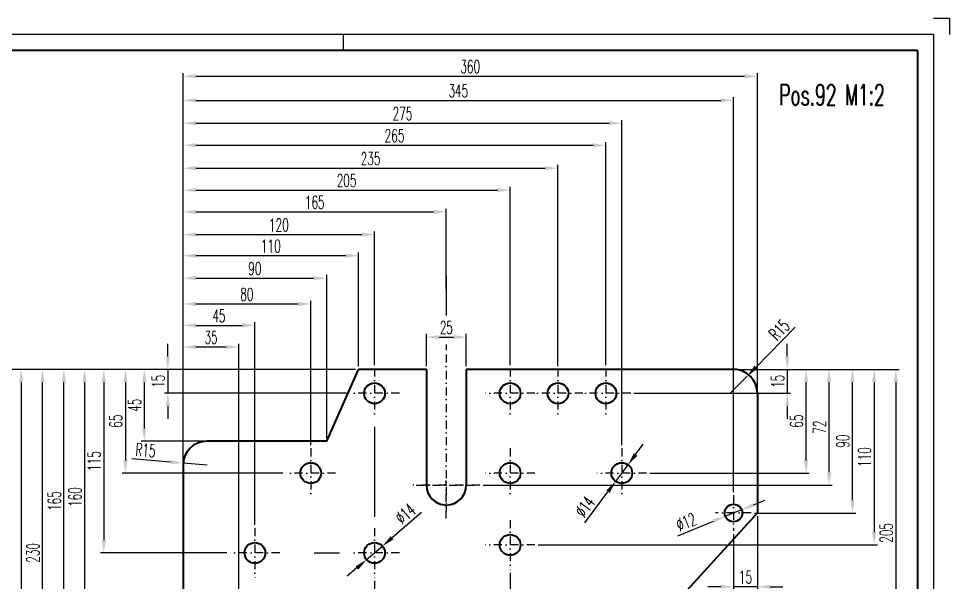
# Model space of a CAD drawing. Extents: x -620 to 569, y 5788 to 6629.
# Drawn here: x 276.9 to 568.6, y 6452.2 to 6628.8 of the extents above; entities that cross this region are included whole.
import ezdxf

# ---------------------------------------------------------------- set-up
doc = ezdxf.new("R2010")
doc.units = 0
doc.linetypes.add('STRICHPUNKT', pattern=[25.4, 12.7, -6.35, 0, -6.35])
doc.layers.get('Defpoints').update_dxf_attribs({"linetype": 'CONTINUOUS'})
for name, color, linetype, lineweight in [('ACHSE', 150, 'STRICHPUNKT', 25), ('BEM', 6, 'CONTINUOUS', 25), ('TEXT_7', 1, 'CONTINUOUS', 60), ('VOLL_03', 6, 'CONTINUOUS', 25), ('VOLL_05', 7, 'CONTINUOUS', 40)]:
    doc.layers.add(name, color=color, linetype=linetype, lineweight=lineweight)
doc.styles.add('ROMANS', font='romans.shx', dxfattribs={"width": 0.6, "height": 80})
doc.styles.get("Standard").update_dxf_attribs({"font": 'romans.shx', "width": 0.6})
doc.dimstyles.get("Standard").update_dxf_attribs({"dimtxt": 4, "dimasz": 4, "dimexe": 1, "dimexo": 1, "dimgap": 1, "dimtad": 1, "dimdsep": 46, "dimtxsty": 'Standard', "dimcen": 0, "dimclrd": 256, "dimclre": 256, "dimclrt": 256, "dimazin": 0, "dimtfac": 1, "dimtmove": 0, "dimatfit": 3, "dimfxl": 0, "dimtolj": 1, "dimtzin": 0, "dimarcsym": 0})

# ---------------------------------------------------------------- blocks, each defined once
blk = doc.blocks.new('*D278')
at = {"layer": 'BEM', "lineweight": -2}
for p, q in [((430.95, 6455.14), (430.95, 6292.05)), ((328.45, 6437.93), (328.45, 6292.05)), ((332.45, 6293.05), (426.95, 6293.05))]:
    blk.add_line(p, q, dxfattribs=at)
at = {"layer": 'BEM'}
for points in [[(332.45, 6293.72), (332.45, 6292.38), (328.45, 6293.05)], [(426.95, 6293.72), (426.95, 6292.38), (430.95, 6293.05)]]:
    blk.add_solid(points, dxfattribs=at)
at = {"layer": 'Defpoints', "color": 0}
for p in [(430.95, 6456.14), (328.45, 6438.93), (430.95, 6293.05)]:
    blk.add_point(p, dxfattribs=at)
at = {"layer": 'BEM', "insert": (379.7, 6296.05), "char_height": 4, "attachment_point": 5}
blk.add_mtext('\\A1;205', dxfattribs=at)
blk = doc.blocks.new('*D277')
at = {"layer": 'BEM', "lineweight": -2}
for p, q in [((388.45, 6452.64), (388.45, 6304.46)), ((328.45, 6437.93), (328.45, 6304.46)), ((332.45, 6305.46), (384.45, 6305.46))]:
    blk.add_line(p, q, dxfattribs=at)
at = {"layer": 'BEM'}
for points in [[(332.45, 6306.12), (332.45, 6304.79), (328.45, 6305.46)], [(384.45, 6306.12), (384.45, 6304.79), (388.45, 6305.46)]]:
    blk.add_solid(points, dxfattribs=at)
at = {"layer": 'Defpoints', "color": 0}
for p in [(388.45, 6453.64), (328.45, 6438.93), (388.45, 6305.46)]:
    blk.add_point(p, dxfattribs=at)
at = {"layer": 'BEM', "insert": (358.45, 6308.46), "char_height": 4, "attachment_point": 5}
blk.add_mtext('\\A1;120', dxfattribs=at)
blk = doc.blocks.new('*D247')
at = {"layer": 'BEM', "lineweight": -2}
for p, q in [((323.66, 6522.93), (323.66, 6526.93)), ((382.45, 6518.93), (322.66, 6518.93)), ((323.66, 6518.93), (323.66, 6511.43)), ((379.66, 6511.43), (322.66, 6511.43)), ((323.66, 6507.43), (323.66, 6503.43))]:
    blk.add_line(p, q, dxfattribs=at)
at = {"layer": 'BEM'}
for points in [[(322.99, 6522.93), (324.32, 6522.93), (323.66, 6518.93)], [(322.99, 6507.43), (324.32, 6507.43), (323.66, 6511.43)]]:
    blk.add_solid(points, dxfattribs=at)
at = {"layer": 'Defpoints', "color": 0}
for p in [(383.45, 6518.93), (323.66, 6511.43), (380.66, 6511.43)]:
    blk.add_point(p, dxfattribs=at)
at = {"layer": 'BEM', "insert": (320.66, 6515.18), "char_height": 4, "attachment_point": 5, "rotation": 90}
blk.add_mtext('\\A1;15', dxfattribs=at)
blk = doc.blocks.new('*D248')
at = {"layer": 'BEM', "lineweight": -2}
for p, q in [((382.45, 6518.93), (315.28, 6518.93)), ((316.28, 6514.93), (316.28, 6500.43)), ((334.95, 6496.43), (315.28, 6496.43))]:
    blk.add_line(p, q, dxfattribs=at)
at = {"layer": 'BEM'}
for points in [[(315.61, 6514.93), (316.94, 6514.93), (316.28, 6518.93)], [(315.61, 6500.43), (316.94, 6500.43), (316.28, 6496.43)]]:
    blk.add_solid(points, dxfattribs=at)
at = {"layer": 'Defpoints', "color": 0}
for p in [(383.45, 6518.93), (316.28, 6496.43), (335.95, 6496.43)]:
    blk.add_point(p, dxfattribs=at)
at = {"layer": 'BEM', "insert": (313.28, 6507.68), "char_height": 4, "attachment_point": 5, "rotation": 90}
blk.add_mtext('\\A1;45', dxfattribs=at)
blk = doc.blocks.new('*D249')
at = {"layer": 'BEM', "lineweight": -2}
for p, q in [((382.45, 6518.93), (309.37, 6518.93)), ((310.37, 6514.93), (310.37, 6490.43)), ((359.66, 6486.43), (309.37, 6486.43))]:
    blk.add_line(p, q, dxfattribs=at)
at = {"layer": 'BEM'}
for points in [[(309.7, 6514.93), (311.04, 6514.93), (310.37, 6518.93)], [(309.7, 6490.43), (311.04, 6490.43), (310.37, 6486.43)]]:
    blk.add_solid(points, dxfattribs=at)
at = {"layer": 'Defpoints', "color": 0}
for p in [(383.45, 6518.93), (310.37, 6486.43), (360.66, 6486.43)]:
    blk.add_point(p, dxfattribs=at)
at = {"layer": 'BEM', "insert": (307.37, 6502.68), "char_height": 4, "attachment_point": 5, "rotation": 90}
blk.add_mtext('\\A1;65', dxfattribs=at)
blk = doc.blocks.new('*D250')
at = {"layer": 'BEM', "lineweight": -2}
for p, q in [((382.45, 6518.93), (302.59, 6518.93)), ((303.59, 6514.93), (303.59, 6465.43)), ((342.16, 6461.43), (302.59, 6461.43))]:
    blk.add_line(p, q, dxfattribs=at)
at = {"layer": 'BEM'}
for points in [[(302.93, 6514.93), (304.26, 6514.93), (303.59, 6518.93)], [(302.93, 6465.43), (304.26, 6465.43), (303.59, 6461.43)]]:
    blk.add_solid(points, dxfattribs=at)
at = {"layer": 'Defpoints', "color": 0}
for p in [(383.45, 6518.93), (303.59, 6461.43), (343.16, 6461.43)]:
    blk.add_point(p, dxfattribs=at)
at = {"layer": 'BEM', "insert": (300.59, 6490.18), "char_height": 4, "attachment_point": 5, "rotation": 90}
blk.add_mtext('\\A1;115', dxfattribs=at)
blk = doc.blocks.new('*D251')
at = {"layer": 'BEM', "lineweight": -2}
for p, q in [((382.45, 6518.93), (296.55, 6518.93)), ((297.55, 6514.93), (297.55, 6442.93)), ((327.45, 6438.93), (296.55, 6438.93))]:
    blk.add_line(p, q, dxfattribs=at)
at = {"layer": 'BEM'}
for points in [[(296.88, 6514.93), (298.21, 6514.93), (297.55, 6518.93)], [(296.88, 6442.93), (298.21, 6442.93), (297.55, 6438.93)]]:
    blk.add_solid(points, dxfattribs=at)
at = {"layer": 'Defpoints', "color": 0}
for p in [(383.45, 6518.93), (297.55, 6438.93), (328.45, 6438.93)]:
    blk.add_point(p, dxfattribs=at)
at = {"layer": 'BEM', "insert": (294.55, 6478.93), "char_height": 4, "attachment_point": 5, "rotation": 90}
blk.add_mtext('\\A1;160', dxfattribs=at)
blk = doc.blocks.new('*D252')
at = {"layer": 'BEM', "lineweight": -2}
for p, q in [((382.45, 6518.93), (290.08, 6518.93)), ((291.08, 6440.43), (291.08, 6514.93)), ((334.97, 6436.43), (290.08, 6436.43))]:
    blk.add_line(p, q, dxfattribs=at)
at = {"layer": 'BEM'}
for points in [[(290.41, 6514.93), (291.74, 6514.93), (291.08, 6518.93)], [(290.41, 6440.43), (291.74, 6440.43), (291.08, 6436.43)]]:
    blk.add_solid(points, dxfattribs=at)
at = {"layer": 'Defpoints', "color": 0}
for p in [(291.08, 6518.93), (383.45, 6518.93), (335.97, 6436.43)]:
    blk.add_point(p, dxfattribs=at)
at = {"layer": 'BEM', "insert": (288.08, 6477.68), "char_height": 4, "attachment_point": 5, "rotation": 90}
blk.add_mtext('\\A1;165', dxfattribs=at)
blk = doc.blocks.new('*D253')
at = {"layer": 'BEM', "lineweight": -2}
for p, q in [((382.45, 6518.93), (283.4, 6518.93)), ((284.4, 6407.93), (284.4, 6514.93)), ((372.47, 6403.93), (283.4, 6403.93))]:
    blk.add_line(p, q, dxfattribs=at)
at = {"layer": 'BEM'}
for points in [[(283.73, 6514.93), (285.07, 6514.93), (284.4, 6518.93)], [(283.73, 6407.93), (285.07, 6407.93), (284.4, 6403.93)]]:
    blk.add_solid(points, dxfattribs=at)
at = {"layer": 'Defpoints', "color": 0}
for p in [(284.4, 6518.93), (383.45, 6518.93), (373.47, 6403.93)]:
    blk.add_point(p, dxfattribs=at)
at = {"layer": 'BEM', "insert": (281.4, 6461.43), "char_height": 4, "attachment_point": 5, "rotation": 90}
blk.add_mtext('\\A1;230', dxfattribs=at)
blk = doc.blocks.new('*D254')
at = {"layer": 'BEM', "lineweight": -2}
for p, q in [((382.45, 6518.93), (276.68, 6518.93)), ((277.68, 6514.93), (277.68, 6350.43)), ((362.45, 6346.43), (276.68, 6346.43))]:
    blk.add_line(p, q, dxfattribs=at)
at = {"layer": 'BEM'}
for points in [[(277.01, 6514.93), (278.35, 6514.93), (277.68, 6518.93)], [(277.01, 6350.43), (278.35, 6350.43), (277.68, 6346.43)]]:
    blk.add_solid(points, dxfattribs=at)
at = {"layer": 'Defpoints', "color": 0}
for p in [(383.45, 6518.93), (277.68, 6346.43), (363.45, 6346.43)]:
    blk.add_point(p, dxfattribs=at)
at = {"layer": 'BEM', "insert": (274.68, 6432.68), "char_height": 4, "attachment_point": 5, "rotation": 90}
blk.add_mtext('\\A1;345', dxfattribs=at)
blk = doc.blocks.new('*D255')
at = {"layer": 'BEM', "lineweight": -2}
for p, q in [((517.81, 6522.93), (517.81, 6526.93)), ((502.95, 6518.93), (518.81, 6518.93)), ((517.81, 6518.93), (517.81, 6511.43)), ((469.74, 6511.43), (518.81, 6511.43)), ((517.81, 6507.43), (517.81, 6503.43))]:
    blk.add_line(p, q, dxfattribs=at)
at = {"layer": 'BEM'}
for points in [[(517.15, 6522.93), (518.48, 6522.93), (517.81, 6518.93)], [(517.15, 6507.43), (518.48, 6507.43), (517.81, 6511.43)]]:
    blk.add_solid(points, dxfattribs=at)
at = {"layer": 'Defpoints', "color": 0}
for p in [(501.95, 6518.93), (468.74, 6511.43), (517.81, 6511.43)]:
    blk.add_point(p, dxfattribs=at)
at = {"layer": 'BEM', "insert": (514.81, 6515.18), "char_height": 4, "attachment_point": 5, "rotation": 90}
blk.add_mtext('\\A1;15', dxfattribs=at)
blk = doc.blocks.new('*D256')
at = {"layer": 'BEM', "lineweight": -2}
for p, q in [((500.95, 6518.93), (524.71, 6518.93)), ((523.71, 6490.43), (523.71, 6514.93)), ((474.74, 6486.43), (524.71, 6486.43))]:
    blk.add_line(p, q, dxfattribs=at)
at = {"layer": 'BEM'}
for points in [[(523.04, 6514.93), (524.37, 6514.93), (523.71, 6518.93)], [(523.04, 6490.43), (524.37, 6490.43), (523.71, 6486.43)]]:
    blk.add_solid(points, dxfattribs=at)
at = {"layer": 'Defpoints', "color": 0}
for p in [(499.95, 6518.93), (523.71, 6518.93), (473.74, 6486.43)]:
    blk.add_point(p, dxfattribs=at)
at = {"layer": 'BEM', "insert": (520.71, 6502.68), "char_height": 4, "attachment_point": 5, "rotation": 90}
blk.add_mtext('\\A1;65', dxfattribs=at)
blk = doc.blocks.new('*D257')
at = {"layer": 'BEM', "lineweight": -2}
for p, q in [((500.95, 6518.93), (539.26, 6518.93)), ((538.26, 6477.93), (538.26, 6514.93)), ((507.53, 6473.93), (539.26, 6473.93))]:
    blk.add_line(p, q, dxfattribs=at)
at = {"layer": 'BEM'}
for points in [[(537.59, 6514.93), (538.92, 6514.93), (538.26, 6518.93)], [(537.59, 6477.93), (538.92, 6477.93), (538.26, 6473.93)]]:
    blk.add_solid(points, dxfattribs=at)
at = {"layer": 'Defpoints', "color": 0}
for p in [(499.95, 6518.93), (538.26, 6518.93), (506.53, 6473.93)]:
    blk.add_point(p, dxfattribs=at)
at = {"layer": 'BEM', "insert": (535.26, 6496.43), "char_height": 4, "attachment_point": 5, "rotation": 90}
blk.add_mtext('\\A1;90', dxfattribs=at)
blk = doc.blocks.new('*D258')
at = {"layer": 'BEM', "lineweight": -2}
for p, q in [((500.95, 6518.93), (531.91, 6518.93)), ((530.91, 6486.68), (530.91, 6514.93)), ((422.46, 6482.68), (531.91, 6482.68))]:
    blk.add_line(p, q, dxfattribs=at)
at = {"layer": 'BEM'}
for points in [[(530.25, 6514.93), (531.58, 6514.93), (530.91, 6518.93)], [(530.25, 6486.68), (531.58, 6486.68), (530.91, 6482.68)]]:
    blk.add_solid(points, dxfattribs=at)
at = {"layer": 'Defpoints', "color": 0}
for p in [(499.95, 6518.93), (530.91, 6518.93), (421.46, 6482.68)]:
    blk.add_point(p, dxfattribs=at)
at = {"layer": 'BEM', "insert": (527.91, 6500.81), "char_height": 4, "attachment_point": 5, "rotation": 90}
blk.add_mtext('\\A1;72', dxfattribs=at)
blk = doc.blocks.new('*D259')
at = {"layer": 'BEM', "lineweight": -2}
for p, q in [((500.95, 6518.93), (546.05, 6518.93)), ((545.05, 6514.93), (545.05, 6467.93)), ((439.74, 6463.93), (546.05, 6463.93))]:
    blk.add_line(p, q, dxfattribs=at)
at = {"layer": 'BEM'}
for points in [[(544.38, 6514.93), (545.72, 6514.93), (545.05, 6518.93)], [(544.38, 6467.93), (545.72, 6467.93), (545.05, 6463.93)]]:
    blk.add_solid(points, dxfattribs=at)
at = {"layer": 'Defpoints', "color": 0}
for p in [(499.95, 6518.93), (438.74, 6463.93), (545.05, 6463.93)]:
    blk.add_point(p, dxfattribs=at)
at = {"layer": 'BEM', "insert": (542.05, 6491.43), "char_height": 4, "attachment_point": 5, "rotation": 90}
blk.add_mtext('\\A1;110', dxfattribs=at)
blk = doc.blocks.new('*D260')
at = {"layer": 'BEM', "lineweight": -2}
for p, q in [((500.95, 6518.93), (552.84, 6518.93)), ((551.84, 6514.93), (551.84, 6420.43)), ((456.95, 6416.43), (552.84, 6416.43))]:
    blk.add_line(p, q, dxfattribs=at)
at = {"layer": 'BEM'}
for points in [[(551.17, 6514.93), (552.51, 6514.93), (551.84, 6518.93)], [(551.17, 6420.43), (552.51, 6420.43), (551.84, 6416.43)]]:
    blk.add_solid(points, dxfattribs=at)
at = {"layer": 'Defpoints', "color": 0}
for p in [(499.95, 6518.93), (455.95, 6416.43), (551.84, 6416.43)]:
    blk.add_point(p, dxfattribs=at)
at = {"layer": 'BEM', "insert": (548.84, 6467.68), "char_height": 4, "attachment_point": 5, "rotation": 90}
blk.add_mtext('\\A1;205', dxfattribs=at)
blk = doc.blocks.new('*D261')
at = {"layer": 'BEM', "lineweight": -2}
for p, q in [((328.45, 6489.93), (328.45, 6526.95)), ((345.95, 6447.41), (345.95, 6526.95)), ((332.45, 6525.95), (341.95, 6525.95))]:
    blk.add_line(p, q, dxfattribs=at)
at = {"layer": 'BEM'}
for points in [[(332.45, 6526.62), (332.45, 6525.29), (328.45, 6525.95)], [(341.95, 6526.62), (341.95, 6525.29), (345.95, 6525.95)]]:
    blk.add_solid(points, dxfattribs=at)
at = {"layer": 'Defpoints', "color": 0}
for p in [(345.95, 6525.95), (328.45, 6488.93), (345.95, 6446.41)]:
    blk.add_point(p, dxfattribs=at)
at = {"layer": 'BEM', "insert": (337.2, 6528.95), "char_height": 4, "attachment_point": 5}
blk.add_mtext('\\A1;35', dxfattribs=at)
blk = doc.blocks.new('*D262')
at = {"layer": 'BEM', "lineweight": -2}
for p, q in [((328.45, 6489.93), (328.45, 6533.7)), ((332.45, 6532.7), (346.95, 6532.7)), ((350.95, 6470.22), (350.95, 6533.7))]:
    blk.add_line(p, q, dxfattribs=at)
at = {"layer": 'BEM'}
for points in [[(332.45, 6533.37), (332.45, 6532.04), (328.45, 6532.7)], [(346.95, 6533.37), (346.95, 6532.04), (350.95, 6532.7)]]:
    blk.add_solid(points, dxfattribs=at)
at = {"layer": 'Defpoints', "color": 0}
for p in [(350.95, 6532.7), (328.45, 6488.93), (350.95, 6469.22)]:
    blk.add_point(p, dxfattribs=at)
at = {"layer": 'BEM', "insert": (339.7, 6535.7), "char_height": 4, "attachment_point": 5}
blk.add_mtext('\\A1;45', dxfattribs=at)
blk = doc.blocks.new('*D263')
at = {"layer": 'BEM', "lineweight": -2}
for p, q in [((328.45, 6489.93), (328.45, 6540.42)), ((332.45, 6539.42), (364.45, 6539.42)), ((368.45, 6495.22), (368.45, 6540.42))]:
    blk.add_line(p, q, dxfattribs=at)
at = {"layer": 'BEM'}
for points in [[(332.45, 6540.08), (332.45, 6538.75), (328.45, 6539.42)], [(364.45, 6540.08), (364.45, 6538.75), (368.45, 6539.42)]]:
    blk.add_solid(points, dxfattribs=at)
at = {"layer": 'Defpoints', "color": 0}
for p in [(368.45, 6539.42), (368.45, 6494.22), (328.45, 6488.93)]:
    blk.add_point(p, dxfattribs=at)
at = {"layer": 'BEM', "insert": (348.45, 6542.42), "char_height": 4, "attachment_point": 5}
blk.add_mtext('\\A1;80', dxfattribs=at)
blk = doc.blocks.new('*D264')
at = {"layer": 'BEM', "lineweight": -2}
for p, q in [((328.45, 6489.93), (328.45, 6548.53)), ((332.45, 6547.53), (369.45, 6547.53)), ((373.45, 6497.43), (373.45, 6548.53))]:
    blk.add_line(p, q, dxfattribs=at)
at = {"layer": 'BEM'}
for points in [[(332.45, 6548.19), (332.45, 6546.86), (328.45, 6547.53)], [(369.45, 6548.19), (369.45, 6546.86), (373.45, 6547.53)]]:
    blk.add_solid(points, dxfattribs=at)
at = {"layer": 'Defpoints', "color": 0}
for p in [(373.45, 6547.53), (373.45, 6496.43), (328.45, 6488.93)]:
    blk.add_point(p, dxfattribs=at)
at = {"layer": 'BEM', "insert": (350.95, 6550.53), "char_height": 4, "attachment_point": 5}
blk.add_mtext('\\A1;90', dxfattribs=at)
blk = doc.blocks.new('*D265')
at = {"layer": 'BEM', "lineweight": -2}
for p, q in [((328.45, 6490.93), (328.45, 6555.56)), ((383.45, 6519.93), (383.45, 6555.56)), ((332.45, 6554.56), (379.45, 6554.56))]:
    blk.add_line(p, q, dxfattribs=at)
at = {"layer": 'BEM'}
for points in [[(332.45, 6555.23), (332.45, 6553.89), (328.45, 6554.56)], [(379.45, 6555.23), (379.45, 6553.89), (383.45, 6554.56)]]:
    blk.add_solid(points, dxfattribs=at)
at = {"layer": 'Defpoints', "color": 0}
for p in [(383.45, 6554.56), (383.45, 6518.93), (328.45, 6489.93)]:
    blk.add_point(p, dxfattribs=at)
at = {"layer": 'BEM', "insert": (355.95, 6557.56), "char_height": 4, "attachment_point": 5}
blk.add_mtext('\\A1;110', dxfattribs=at)
blk = doc.blocks.new('*D266')
at = {"layer": 'BEM', "lineweight": -2}
for p, q in [((328.45, 6489.93), (328.45, 6562.16)), ((332.45, 6561.16), (384.45, 6561.16)), ((388.45, 6520.22), (388.45, 6562.16))]:
    blk.add_line(p, q, dxfattribs=at)
at = {"layer": 'BEM'}
for points in [[(332.45, 6561.83), (332.45, 6560.5), (328.45, 6561.16)], [(384.45, 6561.83), (384.45, 6560.5), (388.45, 6561.16)]]:
    blk.add_solid(points, dxfattribs=at)
at = {"layer": 'Defpoints', "color": 0}
for p in [(388.45, 6561.16), (388.45, 6519.22), (328.45, 6488.93)]:
    blk.add_point(p, dxfattribs=at)
at = {"layer": 'BEM', "insert": (358.45, 6564.16), "char_height": 4, "attachment_point": 5}
blk.add_mtext('\\A1;120', dxfattribs=at)
blk = doc.blocks.new('*D267')
at = {"layer": 'BEM', "lineweight": -2}
for p, q in [((328.45, 6489.93), (328.45, 6569.27)), ((332.45, 6568.27), (406.95, 6568.27)), ((410.95, 6544), (410.95, 6569.27))]:
    blk.add_line(p, q, dxfattribs=at)
at = {"layer": 'BEM'}
for points in [[(332.45, 6568.94), (332.45, 6567.6), (328.45, 6568.27)], [(406.95, 6568.94), (406.95, 6567.6), (410.95, 6568.27)]]:
    blk.add_solid(points, dxfattribs=at)
at = {"layer": 'Defpoints', "color": 0}
for p in [(410.95, 6568.27), (410.95, 6543), (328.45, 6488.93)]:
    blk.add_point(p, dxfattribs=at)
at = {"layer": 'BEM', "insert": (369.7, 6571.27), "char_height": 4, "attachment_point": 5}
blk.add_mtext('\\A1;165', dxfattribs=at)
blk = doc.blocks.new('*D268')
at = {"layer": 'BEM', "lineweight": -2}
for p, q in [((328.45, 6489.93), (328.45, 6576.08)), ((430.95, 6520.22), (430.95, 6576.08)), ((332.45, 6575.08), (426.95, 6575.08))]:
    blk.add_line(p, q, dxfattribs=at)
at = {"layer": 'BEM'}
for points in [[(332.45, 6575.74), (332.45, 6574.41), (328.45, 6575.08)], [(426.95, 6575.74), (426.95, 6574.41), (430.95, 6575.08)]]:
    blk.add_solid(points, dxfattribs=at)
at = {"layer": 'Defpoints', "color": 0}
for p in [(430.95, 6575.08), (430.95, 6519.22), (328.45, 6488.93)]:
    blk.add_point(p, dxfattribs=at)
at = {"layer": 'BEM', "insert": (379.7, 6578.08), "char_height": 4, "attachment_point": 5}
blk.add_mtext('\\A1;205', dxfattribs=at)
blk = doc.blocks.new('*D269')
at = {"layer": 'BEM', "lineweight": -2}
for p, q in [((328.45, 6489.93), (328.45, 6582.97)), ((332.45, 6581.97), (441.95, 6581.97)), ((445.95, 6519.93), (445.95, 6582.97))]:
    blk.add_line(p, q, dxfattribs=at)
at = {"layer": 'BEM'}
for points in [[(332.45, 6582.63), (332.45, 6581.3), (328.45, 6581.97)], [(441.95, 6582.63), (441.95, 6581.3), (445.95, 6581.97)]]:
    blk.add_solid(points, dxfattribs=at)
at = {"layer": 'Defpoints', "color": 0}
for p in [(445.95, 6581.97), (445.95, 6518.93), (328.45, 6488.93)]:
    blk.add_point(p, dxfattribs=at)
at = {"layer": 'BEM', "insert": (387.2, 6584.97), "char_height": 4, "attachment_point": 5}
blk.add_mtext('\\A1;235', dxfattribs=at)
blk = doc.blocks.new('*D270')
at = {"layer": 'BEM', "lineweight": -2}
for p, q in [((328.45, 6489.93), (328.45, 6590.14)), ((332.45, 6589.14), (456.95, 6589.14)), ((460.95, 6520.22), (460.95, 6590.14))]:
    blk.add_line(p, q, dxfattribs=at)
at = {"layer": 'BEM'}
for points in [[(332.45, 6589.8), (332.45, 6588.47), (328.45, 6589.14)], [(456.95, 6589.8), (456.95, 6588.47), (460.95, 6589.14)]]:
    blk.add_solid(points, dxfattribs=at)
at = {"layer": 'Defpoints', "color": 0}
for p in [(460.95, 6589.14), (460.95, 6519.22), (328.45, 6488.93)]:
    blk.add_point(p, dxfattribs=at)
at = {"layer": 'BEM', "insert": (394.7, 6592.14), "char_height": 4, "attachment_point": 5}
blk.add_mtext('\\A1;265', dxfattribs=at)
blk = doc.blocks.new('*D271')
at = {"layer": 'BEM', "lineweight": -2}
for p, q in [((328.45, 6489.93), (328.45, 6597.06)), ((332.45, 6596.06), (461.95, 6596.06)), ((465.95, 6495.22), (465.95, 6597.06))]:
    blk.add_line(p, q, dxfattribs=at)
at = {"layer": 'BEM'}
for points in [[(332.45, 6596.73), (332.45, 6595.39), (328.45, 6596.06)], [(461.95, 6596.73), (461.95, 6595.39), (465.95, 6596.06)]]:
    blk.add_solid(points, dxfattribs=at)
at = {"layer": 'Defpoints', "color": 0}
for p in [(465.95, 6596.06), (465.95, 6494.22), (328.45, 6488.93)]:
    blk.add_point(p, dxfattribs=at)
at = {"layer": 'BEM', "insert": (397.2, 6599.06), "char_height": 4, "attachment_point": 5}
blk.add_mtext('\\A1;275', dxfattribs=at)
blk = doc.blocks.new('*D272')
at = {"layer": 'BEM', "lineweight": -2}
for p, q in [((328.45, 6489.93), (328.45, 6604.22)), ((332.45, 6603.22), (496.95, 6603.22)), ((500.95, 6480.51), (500.95, 6604.22))]:
    blk.add_line(p, q, dxfattribs=at)
at = {"layer": 'BEM'}
for points in [[(332.45, 6603.89), (332.45, 6602.56), (328.45, 6603.22)], [(496.95, 6603.89), (496.95, 6602.56), (500.95, 6603.22)]]:
    blk.add_solid(points, dxfattribs=at)
at = {"layer": 'Defpoints', "color": 0}
for p in [(500.95, 6603.22), (328.45, 6488.93), (500.95, 6479.51)]:
    blk.add_point(p, dxfattribs=at)
at = {"layer": 'BEM', "insert": (414.7, 6606.22), "char_height": 4, "attachment_point": 5}
blk.add_mtext('\\A1;345', dxfattribs=at)
blk = doc.blocks.new('*D273')
at = {"layer": 'BEM', "lineweight": -2}
for p, q in [((328.45, 6489.93), (328.45, 6611.78)), ((332.45, 6610.78), (504.45, 6610.78)), ((508.45, 6512.43), (508.45, 6611.78))]:
    blk.add_line(p, q, dxfattribs=at)
at = {"layer": 'BEM'}
for points in [[(332.45, 6611.44), (332.45, 6610.11), (328.45, 6610.78)], [(504.45, 6611.44), (504.45, 6610.11), (508.45, 6610.78)]]:
    blk.add_solid(points, dxfattribs=at)
at = {"layer": 'Defpoints', "color": 0}
for p in [(508.45, 6610.78), (508.45, 6511.43), (328.45, 6488.93)]:
    blk.add_point(p, dxfattribs=at)
at = {"layer": 'BEM', "insert": (418.45, 6613.78), "char_height": 4, "attachment_point": 5}
blk.add_mtext('\\A1;360', dxfattribs=at)
blk = doc.blocks.new('*D274')
at = {"layer": 'BEM', "lineweight": -2}
for p, q in [((508.45, 6472.93), (508.45, 6449.83)), ((500.95, 6467.35), (500.95, 6449.83)), ((496.95, 6450.83), (492.95, 6450.83)), ((508.45, 6450.83), (500.95, 6450.83)), ((512.45, 6450.83), (516.45, 6450.83))]:
    blk.add_line(p, q, dxfattribs=at)
at = {"layer": 'BEM'}
for points in [[(496.95, 6451.5), (496.95, 6450.17), (500.95, 6450.83)], [(512.45, 6451.5), (512.45, 6450.17), (508.45, 6450.83)]]:
    blk.add_solid(points, dxfattribs=at)
at = {"layer": 'Defpoints', "color": 0}
for p in [(508.45, 6473.93), (500.95, 6468.35), (500.95, 6450.83)]:
    blk.add_point(p, dxfattribs=at)
at = {"layer": 'BEM', "insert": (504.7, 6453.83), "char_height": 4, "attachment_point": 5}
blk.add_mtext('\\A1;15', dxfattribs=at)
blk = doc.blocks.new('*D280')
at = {"layer": 'BEM', "lineweight": -2}
for p, q in [((404.7, 6519.93), (404.7, 6530.04)), ((408.7, 6529.04), (413.2, 6529.04)), ((417.2, 6519.93), (417.2, 6530.04))]:
    blk.add_line(p, q, dxfattribs=at)
at = {"layer": 'BEM'}
for points in [[(408.7, 6529.7), (408.7, 6528.37), (404.7, 6529.04)], [(413.2, 6529.7), (413.2, 6528.37), (417.2, 6529.04)]]:
    blk.add_solid(points, dxfattribs=at)
at = {"layer": 'Defpoints', "color": 0}
for p in [(417.2, 6529.04), (404.7, 6518.93), (417.2, 6518.93)]:
    blk.add_point(p, dxfattribs=at)
at = {"layer": 'BEM', "insert": (410.95, 6532.04), "char_height": 4, "attachment_point": 5}
blk.add_mtext('\\A1;25', dxfattribs=at)
blk = doc.blocks.new('*D281')
at = {"layer": 'BEM', "lineweight": -2}
for p, q in [((520.3, 6532.11), (508.01, 6519.63)), ((499.95, 6511.43), (505.21, 6516.78))]:
    blk.add_line(p, q, dxfattribs=at)
at = {"layer": 'BEM'}
blk.add_solid([(507.54, 6520.1), (508.49, 6519.16), (505.21, 6516.78)], dxfattribs=at)
at = {"layer": 'Defpoints', "color": 0}
for p in [(505.21, 6516.78), (499.95, 6511.43)]:
    blk.add_point(p, dxfattribs=at)
at = {"layer": 'BEM', "insert": (515.3, 6531.31), "char_height": 4, "attachment_point": 5, "rotation": 45.4575}
blk.add_mtext('\\A1;R15', dxfattribs=at)
blk = doc.blocks.new('*D282')
at = {"layer": 'BEM', "lineweight": -2}
for p, q in [((312.36, 6490.97), (324.49, 6489.92)), ((335.95, 6488.93), (328.47, 6489.58))]:
    blk.add_line(p, q, dxfattribs=at)
at = {"layer": 'BEM'}
blk.add_solid([(324.55, 6490.59), (324.43, 6489.26), (328.47, 6489.58)], dxfattribs=at)
at = {"layer": 'Defpoints', "color": 0}
for p in [(328.47, 6489.58), (335.95, 6488.93)]:
    blk.add_point(p, dxfattribs=at)
at = {"layer": 'BEM', "insert": (316.69, 6493.61), "char_height": 4, "attachment_point": 5, "rotation": 355.0632}
blk.add_mtext('\\A1;R15', dxfattribs=at)
blk = doc.blocks.new('*D283')
at = {"layer": 'BEM', "lineweight": -2}
for p, q in [((403.18, 6474.08), (393.95, 6466.16)), ((385.98, 6459.32), (390.91, 6463.55)), ((382.95, 6456.71), (379.91, 6454.11))]:
    blk.add_line(p, q, dxfattribs=at)
at = {"layer": 'BEM'}
for points in [[(393.51, 6466.66), (394.38, 6465.65), (390.91, 6463.55)], [(382.51, 6457.22), (383.38, 6456.21), (385.98, 6459.32)]]:
    blk.add_solid(points, dxfattribs=at)
at = {"layer": 'Defpoints', "color": 0}
for p in [(390.91, 6463.55), (385.98, 6459.32)]:
    blk.add_point(p, dxfattribs=at)
at = {"layer": 'BEM', "insert": (398.13, 6473.7), "char_height": 4, "attachment_point": 5, "rotation": 40.6388}
blk.add_mtext('\\A1;%%c14', dxfattribs=at)
blk = doc.blocks.new('*D284')
at = {"layer": 'BEM', "lineweight": -2}
for p, q in [((470.27, 6492.25), (472.66, 6495.46)), ((467.89, 6489.04), (464.01, 6483.82)), ((454.36, 6470.84), (461.62, 6480.61))]:
    blk.add_line(p, q, dxfattribs=at)
at = {"layer": 'BEM'}
for points in [[(469.74, 6492.65), (470.81, 6491.85), (467.89, 6489.04)], [(461.09, 6481.01), (462.16, 6480.22), (464.01, 6483.82)]]:
    blk.add_solid(points, dxfattribs=at)
at = {"layer": 'Defpoints', "color": 0}
for p in [(467.89, 6489.04), (464.01, 6483.82)]:
    blk.add_point(p, dxfattribs=at)
at = {"layer": 'BEM', "insert": (454.39, 6475.91), "char_height": 4, "attachment_point": 5, "rotation": 53.3829}
blk.add_mtext('\\A1;%%c14', dxfattribs=at)
blk = doc.blocks.new('*D285')
at = {"layer": 'BEM', "lineweight": -2}
for p, q in [((507.2, 6476.48), (510.9, 6477.99)), ((503.49, 6474.97), (498.4, 6472.9)), ((483.53, 6466.83), (494.7, 6471.39))]:
    blk.add_line(p, q, dxfattribs=at)
at = {"layer": 'BEM'}
for points in [[(506.95, 6477.1), (507.45, 6475.86), (503.49, 6474.97)], [(494.44, 6472), (494.95, 6470.77), (498.4, 6472.9)]]:
    blk.add_solid(points, dxfattribs=at)
at = {"layer": 'Defpoints', "color": 0}
for p in [(503.49, 6474.97), (498.4, 6472.9)]:
    blk.add_point(p, dxfattribs=at)
at = {"layer": 'BEM', "insert": (486.13, 6471.13), "char_height": 4, "attachment_point": 5, "rotation": 22.1762}
blk.add_mtext('\\A1;%%c12', dxfattribs=at)
blk = doc.blocks.new('*D305')
at = {"layer": 'BEM', "lineweight": -2}
for p, q in [((382.45, 6518.93), (269.48, 6518.93)), ((270.48, 6514.93), (270.48, 6327.93)), ((396.2, 6323.93), (269.48, 6323.93))]:
    blk.add_line(p, q, dxfattribs=at)
at = {"layer": 'BEM'}
for points in [[(269.81, 6514.93), (271.15, 6514.93), (270.48, 6518.93)], [(269.81, 6327.93), (271.15, 6327.93), (270.48, 6323.93)]]:
    blk.add_solid(points, dxfattribs=at)
at = {"layer": 'Defpoints', "color": 0}
for p in [(383.45, 6518.93), (270.48, 6323.93), (397.2, 6323.93)]:
    blk.add_point(p, dxfattribs=at)
at = {"layer": 'BEM', "insert": (267.48, 6421.43), "char_height": 4, "attachment_point": 5, "rotation": 90}
blk.add_mtext('\\A1;390', dxfattribs=at)

msp = doc.modelspace()

# ---------------------------------------------------------------- linework, layer by layer
at = {"layer": 'ACHSE', "ltscale": 0.2}
for p, q in [((410.9469, 6523.6115), (410.9469, 6473.2033)), ((388.4469, 6519.2237), (388.4469, 6503.6429)), ((430.9469, 6519.2237), (430.9469, 6503.6429)), ((445.9469, 6519.2237), (445.9469, 6503.6429)), ((460.9469, 6519.2237), (460.9469, 6503.6429)), ((396.2373, 6511.4333), (380.6565, 6511.4333)), ((438.7373, 6511.4333), (423.1565, 6511.4333)), ((453.7373, 6511.4333), (438.1565, 6511.4333)), ((468.7373, 6511.4333), (453.1565, 6511.4333)), ((368.4469, 6494.2237), (368.4469, 6478.6429)), ((430.9469, 6494.2237), (430.9469, 6478.6429)), ((465.9469, 6494.2237), (465.9469, 6478.6429)), ((376.2373, 6486.4333), (360.6565, 6486.4333)), ((438.7373, 6486.4333), (423.1565, 6486.4333)), ((473.7373, 6486.4333), (458.1565, 6486.4333)), ((421.4632, 6482.6833), (400.4306, 6482.6833)), ((401.4669, 6482.6833), (420.4269, 6482.6833)), ((410.9469, 6472.167), (410.9469, 6484.149)), ((500.9469, 6479.5139), (500.9469, 6468.3527)), ((506.5275, 6473.9333), (495.3663, 6473.9333)), ((430.9469, 6471.7237), (430.9469, 6456.1429)), ((350.9469, 6469.2237), (350.9469, 6453.6429)), ((388.4469, 6469.2237), (388.4469, 6453.6429)), ((438.7373, 6463.9333), (423.1565, 6463.9333)), ((358.7373, 6461.4333), (343.1565, 6461.4333)), ((396.2373, 6461.4333), (380.6565, 6461.4333))]:
    msp.add_line(p, q, dxfattribs=at)
at = {"layer": 'BEM'}
for p, q in [((410.9469, 6548.0376), (410.9469, 6535.8628)), ((410.9469, 6526.726), (410.9469, 6524.9258)), ((388.4469, 6500.8785), (388.4469, 6472.6987)), ((369.5082, 6461.4333), (377.5176, 6461.4333))]:
    msp.add_line(p, q, dxfattribs=at)
at = {"layer": 'VOLL_03', "ltscale": 0.8}
for p, q in [((568.6217, 6628.8285), (563.6217, 6628.8285)), ((568.6217, 6628.8285), (568.6217, 6623.8285)), ((563.6217, 6623.8285), (-615.3783, 6623.8285)), ((563.6217, 6623.8285), (563.6217, 5792.8285))]:
    msp.add_line(p, q, dxfattribs=at)
at = {"layer": 'VOLL_03'}
msp.add_line((378.6217, 6623.8285), (378.6217, 6618.8285), dxfattribs=at)
at = {"layer": 'VOLL_05', "ltscale": 0.8}
for q in [(-610.3783, 6618.8285), (558.6217, 5797.8285)]:
    msp.add_line((558.6217, 6618.8285), q, dxfattribs=at)
at = {"layer": 'VOLL_05'}
for p, q in [((373.4469, 6496.4333), (383.4469, 6518.9333)), ((404.6969, 6518.9333), (383.4469, 6518.9333)), ((404.6969, 6518.9333), (404.6969, 6482.6833)), ((501.9469, 6518.9333), (417.1969, 6518.9333)), ((417.1969, 6518.9333), (417.1969, 6482.6833)), ((508.4469, 6511.4333), (508.4469, 6473.9333)), ((373.4469, 6496.4333), (335.9469, 6496.4333)), ((328.4469, 6488.9333), (328.4469, 6438.9333)), ((508.4469, 6473.9333), (455.9469, 6416.4333))]:
    msp.add_line(p, q, dxfattribs=at)
for centre, radius in [((388.4469, 6511.4333), 3.25), ((430.9469, 6511.4333), 3.25), ((445.9469, 6511.4333), 3.25), ((460.9469, 6511.4333), 3.25), ((368.4469, 6486.4333), 3.25), ((430.9469, 6486.4333), 3.25), ((465.9469, 6486.4333), 3.25), ((500.9469, 6473.9333), 2.75), ((430.9469, 6463.9333), 3.25), ((350.9469, 6461.4333), 3.25), ((388.4469, 6461.4333), 3.25)]:
    msp.add_circle(centre, radius, dxfattribs=at)
for centre, radius, start, end in [((500.9469, 6511.4333), 7.5, 0, 90), ((335.9469, 6488.9333), 7.5, 90, 180), ((410.9469, 6482.6833), 6.25, 180, 0)]:
    msp.add_arc(centre, radius, start, end, dxfattribs=at)

# ---------------------------------------------------------------- texts
at = {"layer": 'TEXT_7', "style": 'ROMANS', "width": 0.6}
msp.add_text('Pos.92 M1:2', height=6.534407, dxfattribs=at).set_placement((515.2674, 6601.6771))

# ---------------------------------------------------------------- dimensions: what is measured, and where the dimension line sits
at = {"layer": 'BEM'}
for base, p1, p2, picture, middle in [((508.4469, 6610.7756), (328.4469, 6488.9333), (508.4469, 6511.4333), '*D273', (418.4469, 6613.7756)), ((500.9469, 6603.2229), (328.4469, 6488.9333), (500.9469, 6479.5139), '*D272', (414.6969, 6606.2229)), ((465.9469, 6596.0591), (328.4469, 6488.9333), (465.9469, 6494.2237), '*D271', (397.1969, 6599.0591)), ((460.9469, 6589.1356), (328.4469, 6488.9333), (460.9469, 6519.2237), '*D270', (394.6969, 6592.1356)), ((445.9469, 6581.9668), (328.4469, 6488.9333), (445.9469, 6518.9333), '*D269', (387.1969, 6584.9668)), ((430.9469, 6575.0759), (328.4469, 6488.9333), (430.9469, 6519.2237), '*D268', (379.6969, 6578.0759)), ((410.9469, 6568.269), (328.4469, 6488.9333), (410.9469, 6543.0044), '*D267', (369.6969, 6571.269)), ((388.4469, 6561.163), (328.4469, 6488.9333), (388.4469, 6519.2237), '*D266', (358.4469, 6564.163)), ((383.4469, 6554.559), (328.4469, 6489.9333), (383.4469, 6518.9333), '*D265', (355.9469, 6557.559)), ((373.4469, 6547.5281), (328.4469, 6488.9333), (373.4469, 6496.4333), '*D264', (350.9469, 6550.5281)), ((368.4469, 6539.4155), (328.4469, 6488.9333), (368.4469, 6494.2237), '*D263', (348.4469, 6542.4155)), ((350.9469, 6532.7029), (328.4469, 6488.9333), (350.9469, 6469.2237), '*D262', (339.6969, 6535.7029)), ((417.1969, 6529.0354), (404.6969, 6518.9333), (417.1969, 6518.9333), '*D280', (410.9469, 6532.0354)), ((345.9469, 6525.9522), (328.4469, 6488.9333), (345.9469, 6446.4142), '*D261', (337.1969, 6528.9522)), ((500.9469, 6450.8319), (508.4469, 6473.9333), (500.9469, 6468.3527), '*D274', (504.6969, 6453.8319)), ((430.9469, 6293.0513), (328.4469, 6438.9333), (430.9469, 6456.1429), '*D278', (379.6969, 6296.0513)), ((388.4469, 6305.4556), (328.4469, 6438.9333), (388.4469, 6453.6429), '*D277', (358.4469, 6308.4556))]:
    dim = msp.add_linear_dim(base=base, p1=p1, p2=p2, dimstyle='Standard', override={"dimlfac": 2}, dxfattribs=at)
    dim.commit()
    dim.dimension.update_dxf_attribs({"geometry": picture, "text_midpoint": middle})
dim = msp.add_radius_dim(center=(499.9469, 6511.4333), mpoint=(505.2077, 6516.7788), dimstyle='Standard', override={"dimlfac": 2}, dxfattribs=at)
dim.commit()
dim.dimension.update_dxf_attribs({"geometry": '*D281', "text_midpoint": (517.4348, 6529.2027), "dimtype": 132})
for base, p1, p2, picture, middle in [((323.6569, 6511.4333), (383.4469, 6518.9333), (380.6565, 6511.4333), '*D247', (323.6569, 6515.1833)), ((517.814, 6511.4333), (501.9469, 6518.9333), (468.7373, 6511.4333), '*D255', (517.814, 6515.1833))]:
    dim = msp.add_linear_dim(base=base, p1=p1, p2=p2, angle=90, dimstyle='Standard', override={"dimlfac": 2}, dxfattribs=at)
    dim.commit()
    dim.dimension.update_dxf_attribs({"geometry": picture, "text_midpoint": middle, "dimtype": 128})
for base, p1, p2, picture, middle in [((270.4808, 6323.9333), (383.4469, 6518.9333), (397.2011, 6323.9333), '*D305', (267.4808, 6421.4333)), ((277.6809, 6346.4333), (383.4469, 6518.9333), (363.4469, 6346.4333), '*D254', (274.6809, 6432.6833)), ((284.3999, 6518.9333), (373.466, 6403.9333), (383.4469, 6518.9333), '*D253', (281.3999, 6461.4333)), ((291.0783, 6518.9333), (335.966, 6436.4333), (383.4469, 6518.9333), '*D252', (288.0783, 6477.6833)), ((297.5481, 6438.9333), (383.4469, 6518.9333), (328.4469, 6438.9333), '*D251', (294.5481, 6478.9333)), ((303.5918, 6461.4333), (383.4469, 6518.9333), (343.1565, 6461.4333), '*D250', (300.5918, 6490.1833)), ((310.3697, 6486.4333), (383.4469, 6518.9333), (360.6565, 6486.4333), '*D249', (307.3697, 6502.6833)), ((316.2751, 6496.4333), (383.4469, 6518.9333), (335.9469, 6496.4333), '*D248', (313.2751, 6507.6833)), ((545.049, 6463.9333), (499.9469, 6518.9333), (438.7373, 6463.9333), '*D259', (542.049, 6491.4333)), ((551.84, 6416.4333), (499.9469, 6518.9333), (455.9469, 6416.4333), '*D260', (548.84, 6467.6833)), ((523.7057, 6518.9333), (473.7373, 6486.4333), (499.9469, 6518.9333), '*D256', (520.7057, 6502.6833)), ((538.2579, 6518.9333), (506.5275, 6473.9333), (499.9469, 6518.9333), '*D257', (535.2579, 6496.4333))]:
    dim = msp.add_linear_dim(base=base, p1=p1, p2=p2, angle=90, dimstyle='Standard', override={"dimlfac": 2}, dxfattribs=at)
    dim.commit()
    dim.dimension.update_dxf_attribs({"geometry": picture, "text_midpoint": middle})
dim = msp.add_linear_dim(base=(530.9125, 6518.9333), p1=(421.4632, 6482.6833), p2=(499.9469, 6518.9333), angle=90, text='72', dimstyle='Standard', override={"dimlfac": 2}, dxfattribs=at)
dim.commit()
dim.dimension.update_dxf_attribs({"geometry": '*D258', "text_midpoint": (527.9125, 6500.8083)})
dim = msp.add_radius_dim(center=(335.9469, 6488.9333), mpoint=(328.4747, 6489.5787), dimstyle='Standard', override={"dimlfac": 2}, dxfattribs=at)
dim.commit()
dim.dimension.update_dxf_attribs({"geometry": '*D282', "text_midpoint": (316.692, 6493.6077)})
for p1, p2, text, picture, middle in [((467.8854, 6489.0419), (464.0084, 6483.8247), '%%c14', '*D284', (454.3918, 6475.9136)), ((385.9807, 6459.3166), (390.9131, 6463.55), '%%c14', '*D283', (398.1302, 6473.6978)), ((503.4935, 6474.9713), (498.4003, 6472.8953), '%%c12', '*D285', (486.1292, 6471.1331))]:
    dim = msp.add_diameter_dim_2p(p1=p1, p2=p2, text=text, dimstyle='Standard', override={"dimlfac": 2}, dxfattribs=at)
    dim.commit()
    dim.dimension.update_dxf_attribs({"geometry": picture, "text_midpoint": middle})

doc.saveas('drawing.dxf')
